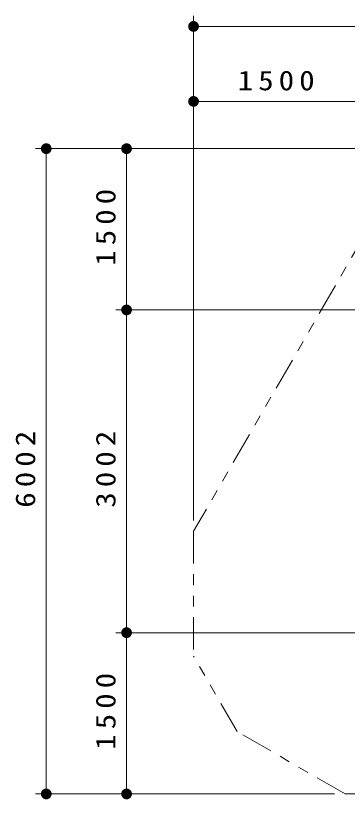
# Model space of a CAD drawing. Units: millimetres on the paper, with parts at other scales. Extents: x 55 to 420, y -309 to -40.
# Drawn here: x 259 to 289.9, y -251.2 to -178.3 of the extents above; entities that cross this region are included whole.
import ezdxf

# ---------------------------------------------------------------- set-up
doc = ezdxf.new("R2010")
doc.units = ezdxf.units.MM
doc.linetypes.add('USER3', pattern=[8, 3, -1, 1, -1, 1, -1])
doc.layers.add('LY_1', color=7, linetype='Continuous', lineweight=13)
doc.styles.add('ＭＳ ゴシック', font='')
doc.styles.get('ＭＳ ゴシック').set_extended_font_data('MS Gothic')

# ---------------------------------------------------------------- blocks, each defined once
blk = doc.blocks.new('filled_dot')
at = {"color": 0, "linetype": 'Continuous', "lineweight": -2, "const_width": 1.25}
blk.add_lwpolyline([(-0.625, 0, 1), (0.625, 0, 1)], format="xyb", close=True, dxfattribs=at)

msp = doc.modelspace()

# ---------------------------------------------------------------- linework, layer by layer
at = {"layer": 'LY_1'}
for p, q in [((275.584, -225.305), (275.584, -178.344)), ((275.584, -179.344), (338.184, -179.344)), ((275.584, -186.317), (290.584, -186.317)), ((301.838, -190.714), (260.886, -190.714)), ((261.886, -250.734), (261.886, -190.714)), ((301.838, -190.714), (268.356, -190.714)), ((269.356, -205.714), (269.356, -190.714)), ((305.884, -205.714), (268.356, -205.714)), ((269.356, -235.734), (269.356, -205.714)), ((292.734, -235.734), (268.356, -235.734)), ((269.356, -250.734), (269.356, -235.734)), ((288.688, -250.734), (260.886, -250.734)), ((288.688, -250.734), (268.356, -250.734))]:
    msp.add_line(p, q, dxfattribs=at)
at = {"layer": 'LY_1', "linetype": 'USER3'}
for p, q in [((292.78, -196.521), (275.584, -226.305)), ((275.584, -226.305), (275.584, -237.919)), ((279.63, -244.927), (275.584, -237.919)), ((289.688, -250.734), (279.63, -244.927)), ((289.688, -250.734), (324.08, -250.734))]:
    msp.add_line(p, q, dxfattribs=at)

# ---------------------------------------------------------------- block references
at = {"layer": 'LY_1', "xscale": 0.4, "yscale": 0.4}
for p in [(275.584, -179.344), (275.584, -186.317)]:
    msp.add_blockref('filled_dot', p, dxfattribs=at)
for p, rotation in [((261.886, -190.714), 270), ((269.356, -190.714), 270), ((269.356, -205.714), 270), ((269.356, -205.714), 90), ((269.356, -235.734), 270), ((269.356, -235.734), 90), ((261.886, -250.734), 90), ((269.356, -250.734), 90)]:
    msp.add_blockref('filled_dot', p, dxfattribs=dict(at, rotation=rotation))

# ---------------------------------------------------------------- texts
at = {"layer": 'LY_1', "insert": (283.505, -185.317), "char_height": 1.833, "attachment_point": 8, "style": 'ＭＳ ゴシック'}
msp.add_mtext('\\T1.33;\\W1.15;1500', dxfattribs=at)
at = {"layer": 'LY_1', "char_height": 1.833, "attachment_point": 8, "rotation": 90, "style": 'ＭＳ ゴシック'}
for s, insert in [('\\T1.33;\\W1.15;1500', (268.356, -197.793)), ('\\T1.33;\\W1.15;6002', (260.886, -220.296)), ('\\T1.33;\\W1.15;3002', (268.356, -220.296)), ('\\T1.33;\\W1.15;1500', (268.356, -242.813))]:
    msp.add_mtext(s, dxfattribs=dict(at, insert=insert))

doc.saveas('drawing.dxf')
